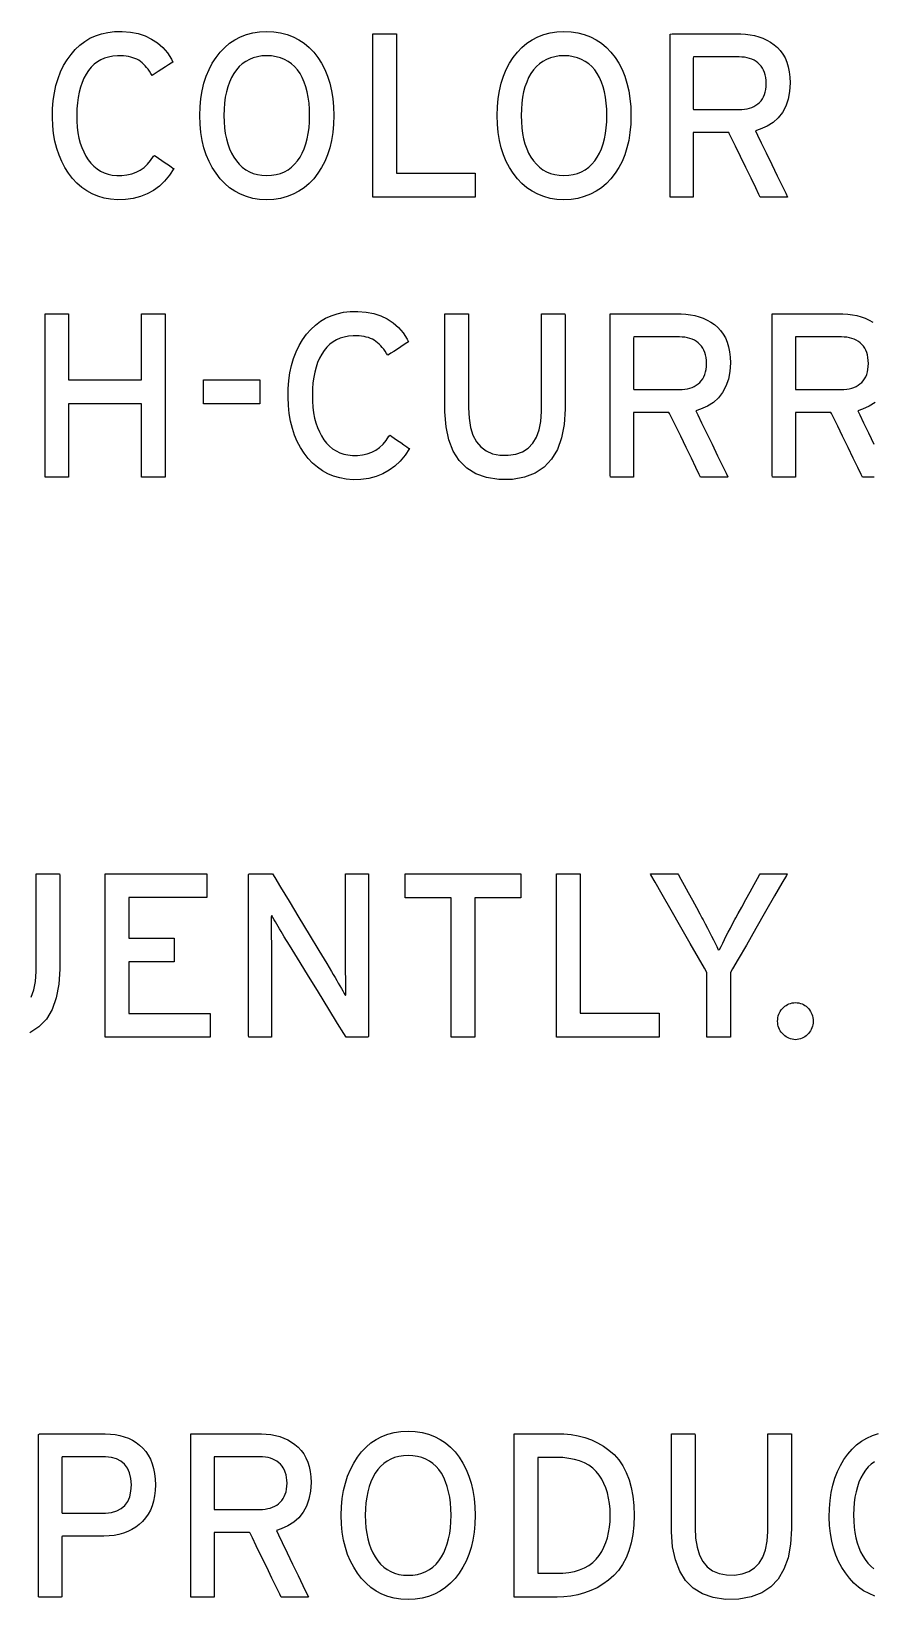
# Model space of a CAD drawing. Extents: x 1 to 47.7, y 0.2 to 35.
# Drawn here: x 7.57 to 8.923, y 21.796 to 24.317 of the extents above; entities that cross this region are included whole.
import ezdxf

# ---------------------------------------------------------------- set-up
doc = ezdxf.new("R2010")
doc.units = 0
doc.header["$MEASUREMENT"] = 0
doc.layers.add('7_0_____DWG', color=7, linetype='CONTINUOUS')

msp = doc.modelspace()

# ---------------------------------------------------------------- linework, layer by layer
at = {"layer": '7_0_____DWG'}
for points in [[(7.7993, 24.0959), (7.7924, 24.0853), (7.7847, 24.0759), (7.7762, 24.0678), (7.7669, 24.061), (7.7568, 24.0554), (7.7459, 24.0511), (7.7341, 24.048), (7.7216, 24.0463), (7.7088, 24.0459), (7.6978, 24.0468), (7.6874, 24.0487), (7.6775, 24.0516), (7.6683, 24.0554), (7.6595, 24.0601), (7.6514, 24.0658), (7.6438, 24.0725), (7.6368, 24.0802), (7.6303, 24.0886), (7.6244, 24.0976), (7.6193, 24.1072), (7.6149, 24.1175), (7.6113, 24.1284), (7.6084, 24.14), (7.6063, 24.1522), (7.6049, 24.165), (7.6043, 24.1785), (7.6046, 24.1922), (7.6056, 24.2053), (7.6075, 24.2178), (7.61, 24.2297), (7.6133, 24.2409), (7.6174, 24.2515), (7.6223, 24.2615), (7.6278, 24.2709), (7.6342, 24.2796), (7.6409, 24.2875), (7.6483, 24.2944), (7.6562, 24.3004), (7.6647, 24.3055), (7.6738, 24.3096), (7.6834, 24.3128), (7.6936, 24.315), (7.7043, 24.3163), (7.7164, 24.3165), (7.7297, 24.3153), (7.742, 24.3129), (7.7534, 24.3093), (7.7638, 24.3043), (7.7732, 24.2981), (7.7817, 24.2907), (7.7893, 24.2819), (7.7959, 24.272), (7.7978, 24.2673), (7.7952, 24.2657), (7.791, 24.263), (7.7858, 24.2596), (7.78, 24.2559), (7.7744, 24.2522), (7.7696, 24.2491), (7.7661, 24.2469), (7.7645, 24.2459), (7.7626, 24.249), (7.7604, 24.2524), (7.7581, 24.2556), (7.7557, 24.2585), (7.7533, 24.2613), (7.7508, 24.2638), (7.7483, 24.2661), (7.7457, 24.2682), (7.743, 24.2701), (7.74, 24.2717), (7.7369, 24.2731), (7.7336, 24.2743), (7.7301, 24.2753), (7.7264, 24.2761), (7.7226, 24.2767), (7.7186, 24.2772), (7.7144, 24.2774), (7.7087, 24.2773), (7.7015, 24.2767), (7.6946, 24.2753), (7.6882, 24.2734), (7.6822, 24.2708), (7.6767, 24.2675), (7.6715, 24.2636), (7.6668, 24.259), (7.6625, 24.2538), (7.6586, 24.2479), (7.655, 24.2414), (7.652, 24.2344), (7.6494, 24.2269), (7.6473, 24.219), (7.6456, 24.2105), (7.6444, 24.2015), (7.6437, 24.192), (7.6434, 24.182), (7.6436, 24.172), (7.6443, 24.1625), (7.6454, 24.1536), (7.647, 24.1451), (7.6491, 24.1371), (7.6516, 24.1297), (7.6546, 24.1227), (7.6581, 24.1162), (7.662, 24.1102), (7.6662, 24.1046), (7.6709, 24.0997), (7.676, 24.0955), (7.6815, 24.0921), (7.6874, 24.0893), (7.6938, 24.0872), (7.7005, 24.0857), (7.7077, 24.085), (7.7158, 24.085), (7.724, 24.0859), (7.7317, 24.0876), (7.7388, 24.0901), (7.7455, 24.0935), (7.7515, 24.0978), (7.7571, 24.1029), (7.7621, 24.1089), (7.7666, 24.1158), (7.7683, 24.1173), (7.7709, 24.1155), (7.775, 24.1127), (7.7801, 24.1092), (7.7855, 24.1055), (7.7907, 24.1019), (7.7951, 24.0989), (7.7981, 24.0967)], [(8.0565, 24.1813), (8.056, 24.1673), (8.0548, 24.154), (8.0528, 24.1414), (8.05, 24.1294), (8.0464, 24.1182), (8.042, 24.1076), (8.0369, 24.0977), (8.031, 24.0884), (8.0243, 24.0798), (8.0169, 24.072), (8.0089, 24.0652), (8.0003, 24.0595), (7.9912, 24.0547), (7.9814, 24.051), (7.9711, 24.0482), (7.9602, 24.0465), (7.9487, 24.0458), (7.9372, 24.0465), (7.9264, 24.0482), (7.9162, 24.051), (7.9066, 24.0547), (7.8975, 24.0595), (7.8891, 24.0652), (7.8813, 24.072), (7.874, 24.0798), (7.8673, 24.0884), (7.8613, 24.0977), (7.856, 24.1076), (7.8516, 24.1182), (7.8479, 24.1294), (7.845, 24.1414), (7.843, 24.154), (7.8417, 24.1673), (7.8412, 24.1813), (7.8417, 24.1952), (7.843, 24.2086), (7.845, 24.2212), (7.8479, 24.2332), (7.8516, 24.2445), (7.856, 24.2552), (7.8613, 24.2652), (7.8673, 24.2746), (7.874, 24.2832), (7.8813, 24.2909), (7.8891, 24.2976), (7.8975, 24.3032), (7.9066, 24.3079), (7.9162, 24.3116), (7.9264, 24.3142), (7.9372, 24.3159), (7.9487, 24.3166), (7.9602, 24.3159), (7.9711, 24.3142), (7.9814, 24.3116), (7.9912, 24.3079), (8.0003, 24.3032), (8.0089, 24.2976), (8.0169, 24.2909), (8.0243, 24.2832), (8.031, 24.2746), (8.0369, 24.2652), (8.042, 24.2552), (8.0464, 24.2445), (8.05, 24.2332), (8.0528, 24.2212), (8.0548, 24.2086), (8.056, 24.1952)], [(8.5342, 24.1813), (8.5338, 24.1673), (8.5325, 24.154), (8.5305, 24.1414), (8.5277, 24.1294), (8.5241, 24.1182), (8.5198, 24.1076), (8.5146, 24.0977), (8.5087, 24.0884), (8.502, 24.0798), (8.4946, 24.072), (8.4866, 24.0652), (8.4781, 24.0595), (8.4689, 24.0547), (8.4592, 24.051), (8.4488, 24.0482), (8.4379, 24.0465), (8.4264, 24.0458), (8.415, 24.0465), (8.4041, 24.0482), (8.3939, 24.051), (8.3843, 24.0547), (8.3753, 24.0595), (8.3668, 24.0652), (8.359, 24.072), (8.3518, 24.0798), (8.345, 24.0884), (8.339, 24.0977), (8.3337, 24.1076), (8.3293, 24.1182), (8.3256, 24.1294), (8.3228, 24.1414), (8.3207, 24.154), (8.3194, 24.1673), (8.3189, 24.1813), (8.3194, 24.1952), (8.3207, 24.2086), (8.3228, 24.2212), (8.3256, 24.2332), (8.3293, 24.2445), (8.3337, 24.2552), (8.339, 24.2652), (8.345, 24.2746), (8.3518, 24.2832), (8.359, 24.2909), (8.3668, 24.2976), (8.3753, 24.3032), (8.3843, 24.3079), (8.3939, 24.3116), (8.4041, 24.3142), (8.415, 24.3159), (8.4264, 24.3166), (8.4379, 24.3159), (8.4488, 24.3142), (8.4592, 24.3116), (8.4689, 24.3079), (8.4781, 24.3032), (8.4866, 24.2976), (8.4946, 24.2909), (8.502, 24.2832), (8.5087, 24.2746), (8.5146, 24.2652), (8.5198, 24.2552), (8.5241, 24.2445), (8.5277, 24.2332), (8.5305, 24.2212), (8.5325, 24.2086), (8.5338, 24.1952)], [(8.79, 24.2339), (8.7891, 24.22), (8.7866, 24.2074), (8.7828, 24.1961), (8.7775, 24.1862), (8.7707, 24.1775), (8.7626, 24.1702), (8.7529, 24.1642), (8.7418, 24.1595), (8.7343, 24.1567), (8.7375, 24.15), (8.7436, 24.1375), (8.7515, 24.1211), (8.7604, 24.1028), (8.7692, 24.0845), (8.7771, 24.0684), (8.7829, 24.0563), (8.7858, 24.0503), (8.7851, 24.05), (8.7814, 24.05), (8.7756, 24.05), (8.7685, 24.05), (8.7609, 24.05), (8.7536, 24.05), (8.7475, 24.05), (8.7433, 24.05), (8.742, 24.05), (8.7398, 24.0545), (8.7346, 24.0653), (8.7273, 24.0804), (8.7188, 24.0978), (8.7101, 24.1157), (8.7022, 24.1321), (8.6959, 24.145), (8.6922, 24.1526), (8.6912, 24.1538), (8.6873, 24.1538), (8.6804, 24.1538), (8.6714, 24.1538), (8.6616, 24.1538), (8.6518, 24.1538), (8.6433, 24.1538), (8.6371, 24.1538), (8.6343, 24.1538), (8.6342, 24.1512), (8.6342, 24.142), (8.6342, 24.1279), (8.6342, 24.1109), (8.6342, 24.0929), (8.6342, 24.0759), (8.6342, 24.0619), (8.6342, 24.0526), (8.6341, 24.05), (8.6323, 24.05), (8.6283, 24.05), (8.6227, 24.05), (8.6164, 24.05), (8.61, 24.05), (8.6042, 24.05), (8.5997, 24.05), (8.5972, 24.05), (8.5969, 24.053), (8.5969, 24.0722), (8.5969, 24.1049), (8.5969, 24.1463), (8.5969, 24.1915), (8.5969, 24.2356), (8.5969, 24.2737), (8.5969, 24.3009), (8.5969, 24.3123), (8.6003, 24.3124), (8.6108, 24.3124), (8.6263, 24.3124), (8.6447, 24.3124), (8.664, 24.3124), (8.682, 24.3124), (8.6967, 24.3124), (8.7061, 24.3124), (8.7105, 24.3124), (8.7183, 24.312), (8.7257, 24.3111), (8.7329, 24.3097), (8.7398, 24.3078), (8.7463, 24.3054), (8.7525, 24.3025), (8.7585, 24.2991), (8.7641, 24.2952), (8.7694, 24.2907), (8.7742, 24.2857), (8.7783, 24.28), (8.7818, 24.2738), (8.7847, 24.267), (8.787, 24.2596), (8.7886, 24.2516), (8.7896, 24.243)], [(8.0177, 24.1813), (8.0175, 24.1916), (8.0167, 24.2014), (8.0155, 24.2106), (8.0139, 24.2193), (8.0117, 24.2275), (8.009, 24.2351), (8.0059, 24.2422), (8.0023, 24.2488), (7.9982, 24.2548), (7.9936, 24.26), (7.9886, 24.2646), (7.983, 24.2684), (7.9771, 24.2716), (7.9707, 24.2741), (7.9638, 24.2759), (7.9565, 24.277), (7.9487, 24.2774), (7.941, 24.277), (7.9338, 24.2759), (7.9271, 24.2741), (7.9208, 24.2716), (7.9149, 24.2684), (7.9094, 24.2646), (7.9044, 24.26), (7.8999, 24.2548), (7.8957, 24.2488), (7.892, 24.2422), (7.8888, 24.2351), (7.8861, 24.2275), (7.8839, 24.2193), (7.8822, 24.2106), (7.881, 24.2014), (7.8802, 24.1916), (7.88, 24.1813), (7.8802, 24.1711), (7.881, 24.1614), (7.8822, 24.1523), (7.8839, 24.1437), (7.8861, 24.1356), (7.8888, 24.128), (7.892, 24.1209), (7.8957, 24.1144), (7.8999, 24.1083), (7.9044, 24.1029), (7.9094, 24.0981), (7.9149, 24.0941), (7.9208, 24.0908), (7.9271, 24.0882), (7.9338, 24.0864), (7.941, 24.0853), (7.9487, 24.0849), (7.9565, 24.0853), (7.9638, 24.0864), (7.9707, 24.0882), (7.9771, 24.0908), (7.983, 24.0941), (7.9886, 24.0981), (7.9936, 24.1029), (7.9982, 24.1083), (8.0023, 24.1144), (8.0059, 24.1209), (8.009, 24.128), (8.0117, 24.1356), (8.0139, 24.1437), (8.0155, 24.1523), (8.0167, 24.1614), (8.0175, 24.1711)], [(8.4954, 24.1813), (8.4952, 24.1916), (8.4945, 24.2014), (8.4933, 24.2106), (8.4916, 24.2193), (8.4894, 24.2275), (8.4868, 24.2351), (8.4836, 24.2422), (8.48, 24.2488), (8.4759, 24.2548), (8.4713, 24.26), (8.4663, 24.2646), (8.4608, 24.2684), (8.4548, 24.2716), (8.4484, 24.2741), (8.4415, 24.2759), (8.4342, 24.277), (8.4264, 24.2774), (8.4188, 24.277), (8.4116, 24.2759), (8.4048, 24.2741), (8.3985, 24.2716), (8.3926, 24.2684), (8.3872, 24.2646), (8.3822, 24.26), (8.3776, 24.2548), (8.3734, 24.2488), (8.3697, 24.2422), (8.3666, 24.2351), (8.3638, 24.2275), (8.3616, 24.2193), (8.3599, 24.2106), (8.3587, 24.2014), (8.358, 24.1916), (8.3577, 24.1813), (8.358, 24.1711), (8.3587, 24.1614), (8.3599, 24.1523), (8.3616, 24.1437), (8.3638, 24.1356), (8.3666, 24.128), (8.3697, 24.1209), (8.3734, 24.1144), (8.3776, 24.1083), (8.3822, 24.1029), (8.3872, 24.0981), (8.3926, 24.0941), (8.3985, 24.0908), (8.4048, 24.0882), (8.4116, 24.0864), (8.4188, 24.0853), (8.4264, 24.0849), (8.4342, 24.0853), (8.4415, 24.0864), (8.4484, 24.0882), (8.4548, 24.0908), (8.4608, 24.0941), (8.4663, 24.0981), (8.4713, 24.1029), (8.4759, 24.1083), (8.48, 24.1144), (8.4836, 24.1209), (8.4868, 24.128), (8.4894, 24.1356), (8.4916, 24.1437), (8.4933, 24.1523), (8.4945, 24.1614), (8.4952, 24.1711)], [(8.7516, 24.2328), (8.7514, 24.2377), (8.7508, 24.2422), (8.75, 24.2465), (8.7488, 24.2504), (8.7473, 24.2541), (8.7455, 24.2575), (8.7434, 24.2605), (8.741, 24.2633), (8.7383, 24.2658), (8.7353, 24.2681), (8.7321, 24.2701), (8.7286, 24.2717), (8.7249, 24.2731), (8.7209, 24.2741), (8.7168, 24.2749), (8.7123, 24.2753), (8.7083, 24.2754), (8.7046, 24.2754), (8.6964, 24.2754), (8.6851, 24.2754), (8.6722, 24.2754), (8.6592, 24.2754), (8.6476, 24.2754), (8.6388, 24.2754), (8.6344, 24.2754), (8.6342, 24.2737), (8.6342, 24.2663), (8.6342, 24.2547), (8.6342, 24.2406), (8.6342, 24.2256), (8.6342, 24.2114), (8.6342, 24.1998), (8.6342, 24.1925), (8.6344, 24.1908), (8.6388, 24.1908), (8.6476, 24.1908), (8.6592, 24.1908), (8.6722, 24.1908), (8.6851, 24.1908), (8.6964, 24.1908), (8.7046, 24.1908), (8.7083, 24.1908), (8.7123, 24.1909), (8.7166, 24.1913), (8.7207, 24.192), (8.7246, 24.193), (8.7283, 24.1942), (8.7318, 24.1958), (8.735, 24.1977), (8.7379, 24.1999), (8.7407, 24.2023), (8.7432, 24.205), (8.7453, 24.2081), (8.7472, 24.2114), (8.7487, 24.2151), (8.7499, 24.219), (8.7508, 24.2233), (8.7514, 24.2279)], [(8.178, 23.646), (8.1711, 23.6353), (8.1634, 23.6259), (8.1549, 23.6178), (8.1456, 23.611), (8.1355, 23.6054), (8.1245, 23.6011), (8.1128, 23.598), (8.1002, 23.5963), (8.0875, 23.5959), (8.0765, 23.5968), (8.0661, 23.5987), (8.0562, 23.6016), (8.0469, 23.6054), (8.0382, 23.6101), (8.0301, 23.6159), (8.0225, 23.6225), (8.0155, 23.6302), (8.0089, 23.6386), (8.0031, 23.6476), (7.9979, 23.6572), (7.9935, 23.6675), (7.9899, 23.6784), (7.9871, 23.69), (7.9849, 23.7022), (7.9836, 23.715), (7.983, 23.7285), (7.9832, 23.7422), (7.9843, 23.7553), (7.9861, 23.7678), (7.9887, 23.7797), (7.992, 23.7909), (7.9961, 23.8015), (8.0009, 23.8115), (8.0065, 23.8209), (8.0128, 23.8296), (8.0196, 23.8375), (8.027, 23.8445), (8.0349, 23.8505), (8.0434, 23.8555), (8.0524, 23.8596), (8.062, 23.8628), (8.0722, 23.865), (8.083, 23.8663), (8.0951, 23.8665), (8.1084, 23.8654), (8.1207, 23.863), (8.132, 23.8593), (8.1424, 23.8543), (8.1519, 23.8481), (8.1604, 23.8407), (8.1679, 23.832), (8.1745, 23.822), (8.1764, 23.8173), (8.1739, 23.8157), (8.1697, 23.813), (8.1644, 23.8096), (8.1587, 23.8059), (8.1531, 23.8022), (8.1482, 23.7991), (8.1447, 23.7969), (8.1432, 23.7959), (8.1413, 23.799), (8.139, 23.8024), (8.1367, 23.8056), (8.1344, 23.8085), (8.132, 23.8113), (8.1295, 23.8138), (8.1269, 23.8162), (8.1243, 23.8183), (8.1216, 23.8201), (8.1187, 23.8217), (8.1156, 23.8231), (8.1122, 23.8243), (8.1088, 23.8253), (8.1051, 23.8261), (8.1012, 23.8268), (8.0972, 23.8272), (8.093, 23.8274), (8.0874, 23.8273), (8.0801, 23.8267), (8.0733, 23.8253), (8.0669, 23.8234), (8.0609, 23.8208), (8.0553, 23.8175), (8.0502, 23.8136), (8.0455, 23.809), (8.0412, 23.8038), (8.0372, 23.7979), (8.0337, 23.7914), (8.0306, 23.7844), (8.0281, 23.777), (8.0259, 23.769), (8.0243, 23.7605), (8.0231, 23.7515), (8.0223, 23.742), (8.0221, 23.732), (8.0223, 23.722), (8.023, 23.7125), (8.0241, 23.7036), (8.0257, 23.6951), (8.0277, 23.6871), (8.0303, 23.6797), (8.0333, 23.6727), (8.0367, 23.6662), (8.0406, 23.6602), (8.0449, 23.6546), (8.0495, 23.6497), (8.0546, 23.6455), (8.0601, 23.6421), (8.0661, 23.6393), (8.0724, 23.6372), (8.0792, 23.6358), (8.0864, 23.635), (8.0944, 23.635), (8.1027, 23.6359), (8.1104, 23.6376), (8.1175, 23.6401), (8.1241, 23.6435), (8.1302, 23.6478), (8.1358, 23.653), (8.1408, 23.659), (8.1452, 23.6658), (8.147, 23.6674), (8.1496, 23.6656), (8.1537, 23.6627), (8.1587, 23.6592), (8.1641, 23.6555), (8.1693, 23.6519), (8.1737, 23.6489), (8.1768, 23.6467)], [(8.4282, 23.7094), (8.4267, 23.6847), (8.4226, 23.6631), (8.4159, 23.6445), (8.4066, 23.6289), (8.3948, 23.6163), (8.3803, 23.6067), (8.3633, 23.6001), (8.3436, 23.5965), (8.3219, 23.5962), (8.3021, 23.5993), (8.2848, 23.6054), (8.2701, 23.6145), (8.258, 23.6266), (8.2485, 23.6417), (8.2414, 23.6598), (8.237, 23.6809), (8.2351, 23.705), (8.2351, 23.7139), (8.2351, 23.7274), (8.2351, 23.7481), (8.2351, 23.7731), (8.2351, 23.7995), (8.2351, 23.8245), (8.2351, 23.8452), (8.2351, 23.8587), (8.2351, 23.8624), (8.2371, 23.8624), (8.2413, 23.8624), (8.2469, 23.8624), (8.2534, 23.8624), (8.26, 23.8624), (8.2659, 23.8624), (8.2704, 23.8624), (8.2729, 23.8624), (8.2731, 23.8603), (8.2731, 23.8486), (8.2731, 23.8293), (8.2731, 23.8051), (8.2731, 23.7789), (8.2731, 23.7535), (8.2731, 23.7319), (8.2731, 23.7168), (8.2731, 23.7112), (8.2739, 23.6946), (8.2763, 23.68), (8.2802, 23.6675), (8.2857, 23.657), (8.2928, 23.6486), (8.3014, 23.6421), (8.3117, 23.6377), (8.3235, 23.6354), (8.3367, 23.6352), (8.349, 23.637), (8.3597, 23.6409), (8.3688, 23.6467), (8.3763, 23.6545), (8.3822, 23.6642), (8.3864, 23.676), (8.3891, 23.6896), (8.3901, 23.7053), (8.3902, 23.7124), (8.3902, 23.726), (8.3902, 23.7469), (8.3902, 23.7722), (8.3902, 23.7989), (8.3902, 23.8241), (8.3902, 23.845), (8.3902, 23.8586), (8.3902, 23.8624), (8.3922, 23.8624), (8.3963, 23.8624), (8.402, 23.8624), (8.4085, 23.8624), (8.4151, 23.8624), (8.421, 23.8624), (8.4255, 23.8624), (8.428, 23.8624), (8.4282, 23.8603), (8.4282, 23.8485), (8.4282, 23.8289), (8.4282, 23.8044), (8.4282, 23.7779), (8.4282, 23.7522), (8.4282, 23.7303), (8.4282, 23.7151)], [(8.6941, 23.7839), (8.6931, 23.77), (8.6907, 23.7574), (8.6868, 23.7461), (8.6815, 23.7362), (8.6748, 23.7275), (8.6666, 23.7202), (8.657, 23.7142), (8.6459, 23.7095), (8.6384, 23.7067), (8.6416, 23.7001), (8.6476, 23.6875), (8.6556, 23.6711), (8.6645, 23.6528), (8.6733, 23.6345), (8.6811, 23.6184), (8.687, 23.6063), (8.6899, 23.6003), (8.6891, 23.6), (8.6854, 23.6), (8.6796, 23.6), (8.6725, 23.6), (8.6649, 23.6), (8.6576, 23.6), (8.6515, 23.6), (8.6474, 23.6), (8.646, 23.6), (8.6438, 23.6045), (8.6386, 23.6153), (8.6313, 23.6304), (8.6228, 23.6478), (8.6142, 23.6657), (8.6062, 23.6821), (8.5999, 23.695), (8.5963, 23.7026), (8.5952, 23.7038), (8.5914, 23.7038), (8.5844, 23.7038), (8.5755, 23.7038), (8.5656, 23.7038), (8.5559, 23.7038), (8.5474, 23.7038), (8.5412, 23.7038), (8.5383, 23.7038), (8.5382, 23.7012), (8.5382, 23.692), (8.5382, 23.6779), (8.5382, 23.6609), (8.5382, 23.6429), (8.5382, 23.6259), (8.5382, 23.6119), (8.5382, 23.6026), (8.5382, 23.6), (8.5363, 23.6), (8.5323, 23.6), (8.5268, 23.6), (8.5205, 23.6), (8.5141, 23.6), (8.5083, 23.6), (8.5038, 23.6), (8.5012, 23.6), (8.5009, 23.603), (8.5009, 23.6222), (8.5009, 23.6549), (8.5009, 23.6963), (8.5009, 23.7415), (8.5009, 23.7856), (8.5009, 23.8237), (8.5009, 23.8509), (8.5009, 23.8623), (8.5044, 23.8624), (8.5149, 23.8624), (8.5304, 23.8624), (8.5488, 23.8624), (8.568, 23.8624), (8.5861, 23.8624), (8.6008, 23.8624), (8.6101, 23.8624), (8.6146, 23.8624), (8.6223, 23.862), (8.6298, 23.8611), (8.6369, 23.8597), (8.6438, 23.8578), (8.6504, 23.8554), (8.6566, 23.8525), (8.6625, 23.8491), (8.6682, 23.8452), (8.6735, 23.8408), (8.6782, 23.8357), (8.6824, 23.83), (8.6859, 23.8238), (8.6888, 23.817), (8.691, 23.8096), (8.6927, 23.8016), (8.6937, 23.7931)], [(8.6557, 23.7828), (8.6554, 23.7877), (8.6549, 23.7922), (8.654, 23.7965), (8.6528, 23.8005), (8.6514, 23.8041), (8.6496, 23.8075), (8.6475, 23.8105), (8.6451, 23.8133), (8.6423, 23.8158), (8.6394, 23.8181), (8.6361, 23.8201), (8.6327, 23.8218), (8.6289, 23.8231), (8.625, 23.8241), (8.6208, 23.8249), (8.6164, 23.8253), (8.6123, 23.8254), (8.6087, 23.8254), (8.6004, 23.8254), (8.5891, 23.8254), (8.5763, 23.8254), (8.5633, 23.8254), (8.5516, 23.8254), (8.5429, 23.8254), (8.5385, 23.8254), (8.5382, 23.8237), (8.5382, 23.8163), (8.5382, 23.8047), (8.5382, 23.7906), (8.5382, 23.7756), (8.5382, 23.7615), (8.5382, 23.7499), (8.5382, 23.7425), (8.5385, 23.7408), (8.5429, 23.7408), (8.5516, 23.7408), (8.5633, 23.7408), (8.5763, 23.7408), (8.5891, 23.7408), (8.6004, 23.7408), (8.6087, 23.7408), (8.6123, 23.7408), (8.6163, 23.7409), (8.6207, 23.7413), (8.6248, 23.742), (8.6287, 23.743), (8.6324, 23.7443), (8.6358, 23.7458), (8.639, 23.7477), (8.642, 23.7499), (8.6448, 23.7523), (8.6472, 23.755), (8.6494, 23.7581), (8.6512, 23.7614), (8.6528, 23.7651), (8.654, 23.7691), (8.6548, 23.7733), (8.6554, 23.7779)], [(8.9159, 23.7828), (8.9156, 23.7877), (8.9151, 23.7922), (8.9142, 23.7965), (8.913, 23.8005), (8.9116, 23.8041), (8.9098, 23.8075), (8.9077, 23.8105), (8.9053, 23.8133), (8.9025, 23.8158), (8.8996, 23.8181), (8.8963, 23.8201), (8.8929, 23.8218), (8.8891, 23.8231), (8.8852, 23.8241), (8.881, 23.8249), (8.8766, 23.8253), (8.8725, 23.8254), (8.8689, 23.8254), (8.8606, 23.8254), (8.8493, 23.8254), (8.8365, 23.8254), (8.8235, 23.8254), (8.8118, 23.8254), (8.8031, 23.8254), (8.7987, 23.8254), (8.7984, 23.8237), (8.7984, 23.8163), (8.7984, 23.8047), (8.7984, 23.7906), (8.7984, 23.7756), (8.7984, 23.7615), (8.7984, 23.7499), (8.7984, 23.7425), (8.7987, 23.7408), (8.8031, 23.7408), (8.8118, 23.7408), (8.8235, 23.7408), (8.8365, 23.7408), (8.8493, 23.7408), (8.8606, 23.7408), (8.8689, 23.7408), (8.8725, 23.7408), (8.8765, 23.7409), (8.8809, 23.7413), (8.885, 23.742), (8.8889, 23.743), (8.8926, 23.7443), (8.896, 23.7458), (8.8992, 23.7477), (8.9022, 23.7499), (8.905, 23.7523), (8.9074, 23.755), (8.9096, 23.7581), (8.9114, 23.7614), (8.913, 23.7651), (8.9142, 23.7691), (8.915, 23.7733), (8.9156, 23.7779)], [(8.0763, 22.7), (8.0726, 22.706), (8.0627, 22.722), (8.0485, 22.7451), (8.0318, 22.7722), (8.0145, 22.8004), (7.9983, 22.8266), (7.9852, 22.848), (7.9769, 22.8614), (7.9743, 22.8658), (7.9718, 22.8699), (7.9694, 22.8739), (7.9671, 22.8778), (7.9649, 22.8815), (7.9627, 22.8852), (7.9607, 22.8887), (7.9587, 22.8921), (7.9568, 22.8954), (7.956, 22.8933), (7.956, 22.887), (7.956, 22.8805), (7.956, 22.8737), (7.9561, 22.8668), (7.9561, 22.8597), (7.9562, 22.8524), (7.9562, 22.8449), (7.9563, 22.8371), (7.9563, 22.8323), (7.9563, 22.8201), (7.9563, 22.8017), (7.9563, 22.7797), (7.9563, 22.7563), (7.9563, 22.7343), (7.9563, 22.7159), (7.9563, 22.7037), (7.9563, 22.7), (7.9546, 22.7), (7.9507, 22.7), (7.9454, 22.7), (7.9392, 22.7), (7.9329, 22.7), (7.9271, 22.7), (7.9226, 22.7), (7.9198, 22.7), (7.9194, 22.7018), (7.9194, 22.7188), (7.9194, 22.7498), (7.9194, 22.7899), (7.9194, 22.8344), (7.9194, 22.8786), (7.9194, 22.9177), (7.9194, 22.9469), (7.9194, 22.9616), (7.9201, 22.9624), (7.9233, 22.9624), (7.9283, 22.9624), (7.9345, 22.9624), (7.9412, 22.9624), (7.9476, 22.9624), (7.953, 22.9624), (7.9568, 22.9624), (7.9582, 22.9624), (7.9617, 22.9565), (7.9711, 22.941), (7.9847, 22.9185), (8.0006, 22.8921), (8.0171, 22.8647), (8.0326, 22.8392), (8.0451, 22.8184), (8.053, 22.8053), (8.0557, 22.8008), (8.0585, 22.7959), (8.0612, 22.7912), (8.0638, 22.7867), (8.0663, 22.7823), (8.0687, 22.7781), (8.0709, 22.7741), (8.0731, 22.7702), (8.0751, 22.7666), (8.0759, 22.7687), (8.0758, 22.7752), (8.0758, 22.7819), (8.0757, 22.7887), (8.0757, 22.7958), (8.0756, 22.803), (8.0756, 22.8104), (8.0756, 22.818), (8.0756, 22.8258), (8.0756, 22.8306), (8.0756, 22.8428), (8.0756, 22.8611), (8.0756, 22.8831), (8.0756, 22.9063), (8.0756, 22.9283), (8.0756, 22.9466), (8.0756, 22.9587), (8.0756, 22.9624), (8.0773, 22.9624), (8.0812, 22.9624), (8.0865, 22.9624), (8.0927, 22.9624), (8.099, 22.9624), (8.1048, 22.9624), (8.1094, 22.9624), (8.1121, 22.9624), (8.1125, 22.9605), (8.1125, 22.9435), (8.1125, 22.9126), (8.1125, 22.8725), (8.1125, 22.828), (8.1125, 22.7838), (8.1125, 22.7447), (8.1125, 22.7154), (8.1125, 22.7008), (8.1118, 22.7), (8.1089, 22.7), (8.1042, 22.7), (8.0984, 22.7), (8.0922, 22.7), (8.0862, 22.7), (8.0811, 22.7), (8.0776, 22.7)], [(8.6943, 22.8037), (8.6943, 22.7998), (8.6943, 22.7896), (8.6943, 22.7749), (8.6943, 22.7576), (8.6943, 22.7397), (8.6943, 22.7231), (8.6943, 22.7098), (8.6943, 22.7016), (8.6941, 22.7), (8.6917, 22.7), (8.6873, 22.7), (8.6814, 22.7), (8.6749, 22.7), (8.6685, 22.7), (8.6627, 22.7), (8.6584, 22.7), (8.6563, 22.7), (8.6562, 22.7021), (8.6562, 22.7108), (8.6562, 22.7245), (8.6562, 22.7413), (8.6562, 22.7593), (8.6562, 22.7764), (8.6562, 22.7908), (8.6562, 22.8006), (8.6562, 22.8039), (8.6522, 22.8108), (8.6428, 22.8272), (8.6295, 22.8502), (8.6142, 22.8768), (8.5986, 22.9042), (8.5842, 22.9292), (8.5728, 22.949), (8.5661, 22.9606), (8.5654, 22.9624), (8.5685, 22.9624), (8.5739, 22.9624), (8.5808, 22.9624), (8.5885, 22.9624), (8.596, 22.9624), (8.6026, 22.9624), (8.6075, 22.9624), (8.6097, 22.9624), (8.6108, 22.9606), (8.6143, 22.9541), (8.6196, 22.9443), (8.6261, 22.9325), (8.6329, 22.9199), (8.6394, 22.9081), (8.6448, 22.8983), (8.6483, 22.8918), (8.65, 22.8887), (8.6536, 22.8818), (8.6571, 22.8751), (8.6604, 22.8686), (8.6636, 22.8624), (8.6666, 22.8565), (8.6694, 22.8508), (8.672, 22.8454), (8.6745, 22.8402), (8.6767, 22.8406), (8.6791, 22.8457), (8.6817, 22.851), (8.6845, 22.8566), (8.6874, 22.8625), (8.6906, 22.8687), (8.6939, 22.8752), (8.6975, 22.8819), (8.7012, 22.889), (8.7028, 22.8919), (8.7066, 22.8987), (8.7121, 22.9088), (8.7187, 22.9209), (8.7256, 22.9334), (8.732, 22.9452), (8.7373, 22.9548), (8.7407, 22.9609), (8.7416, 22.9624), (8.744, 22.9624), (8.749, 22.9624), (8.7556, 22.9624), (8.7631, 22.9624), (8.7706, 22.9624), (8.7773, 22.9624), (8.7825, 22.9624), (8.7852, 22.9624), (8.784, 22.9599), (8.7768, 22.9475), (8.7651, 22.9271), (8.7505, 22.9017), (8.7348, 22.8743), (8.7196, 22.8478), (8.7067, 22.8253), (8.6976, 22.8096)], [(8.827, 22.7254), (8.8268, 22.7226), (8.8264, 22.7199), (8.8258, 22.7173), (8.825, 22.7148), (8.824, 22.7124), (8.8227, 22.7101), (8.8213, 22.708), (8.8196, 22.7059), (8.8178, 22.7039), (8.8158, 22.7021), (8.8137, 22.7006), (8.8114, 22.6992), (8.8091, 22.6981), (8.8066, 22.6972), (8.804, 22.6965), (8.8013, 22.696), (8.7985, 22.6958), (8.7957, 22.696), (8.793, 22.6965), (8.7905, 22.6972), (8.7881, 22.6981), (8.7858, 22.6992), (8.7836, 22.7006), (8.7815, 22.7021), (8.7795, 22.7039), (8.7776, 22.7059), (8.7758, 22.708), (8.7742, 22.7101), (8.7729, 22.7124), (8.7718, 22.7148), (8.771, 22.7173), (8.7704, 22.7199), (8.77, 22.7226), (8.7699, 22.7254), (8.77, 22.7284), (8.7704, 22.7312), (8.771, 22.734), (8.7718, 22.7366), (8.7729, 22.7391), (8.7742, 22.7414), (8.7758, 22.7437), (8.7776, 22.7458), (8.7795, 22.7478), (8.7815, 22.7495), (8.7836, 22.751), (8.7858, 22.7523), (8.7881, 22.7534), (8.7905, 22.7542), (8.793, 22.7548), (8.7957, 22.7553), (8.7985, 22.7555), (8.8013, 22.7553), (8.804, 22.7548), (8.8066, 22.7542), (8.8091, 22.7534), (8.8114, 22.7523), (8.8137, 22.751), (8.8158, 22.7495), (8.8178, 22.7478), (8.8196, 22.7458), (8.8213, 22.7437), (8.8227, 22.7414), (8.824, 22.7391), (8.825, 22.7366), (8.8258, 22.734), (8.8264, 22.7312), (8.8268, 22.7284)], [(7.77, 21.9803), (7.7696, 21.9711), (7.7685, 21.9624), (7.7669, 21.9543), (7.7646, 21.9467), (7.7617, 21.9396), (7.7582, 21.9331), (7.7541, 21.9271), (7.7493, 21.9216), (7.7439, 21.9167), (7.7382, 21.9123), (7.7321, 21.9085), (7.7255, 21.9053), (7.7186, 21.9026), (7.7112, 21.9006), (7.7035, 21.8991), (7.6953, 21.8981), (7.6867, 21.8978), (7.6837, 21.8978), (7.6774, 21.8978), (7.6681, 21.8978), (7.657, 21.8978), (7.6454, 21.8978), (7.6346, 21.8978), (7.6258, 21.8978), (7.6204, 21.8978), (7.6192, 21.8973), (7.6192, 21.8914), (7.6192, 21.8799), (7.6192, 21.8648), (7.6192, 21.8479), (7.6192, 21.8311), (7.6192, 21.8163), (7.6192, 21.8054), (7.6192, 21.8002), (7.6184, 21.8), (7.6151, 21.8), (7.61, 21.8), (7.6038, 21.8), (7.5973, 21.8), (7.5912, 21.8), (7.5861, 21.8), (7.5828, 21.8), (7.5819, 21.8005), (7.5819, 21.8145), (7.5819, 21.8439), (7.5819, 21.8836), (7.5819, 21.9286), (7.5819, 21.9739), (7.5819, 22.0145), (7.5819, 22.0452), (7.5819, 22.0612), (7.5838, 22.0624), (7.5925, 22.0624), (7.6065, 22.0624), (7.6238, 22.0624), (7.6423, 22.0624), (7.6601, 22.0624), (7.675, 22.0624), (7.6851, 22.0624), (7.6892, 22.0624), (7.6974, 22.062), (7.7052, 22.0611), (7.7126, 22.0597), (7.7197, 22.0577), (7.7264, 22.0552), (7.7328, 22.0521), (7.7387, 22.0484), (7.7444, 22.0442), (7.7496, 22.0394), (7.7543, 22.034), (7.7584, 22.028), (7.7618, 22.0214), (7.7647, 22.0143), (7.7669, 22.0067), (7.7686, 21.9984), (7.7696, 21.9896)], [(8.0199, 21.9839), (8.0189, 21.97), (8.0165, 21.9574), (8.0126, 21.9461), (8.0073, 21.9362), (8.0006, 21.9275), (7.9924, 21.9202), (7.9828, 21.9142), (7.9717, 21.9095), (7.9642, 21.9067), (7.9674, 21.9), (7.9734, 21.8875), (7.9814, 21.8711), (7.9903, 21.8528), (7.9991, 21.8345), (8.0069, 21.8184), (8.0128, 21.8063), (8.0157, 21.8003), (8.0149, 21.8), (8.0112, 21.8), (8.0054, 21.8), (7.9983, 21.8), (7.9907, 21.8), (7.9834, 21.8), (7.9773, 21.8), (7.9732, 21.8), (7.9718, 21.8), (7.9696, 21.8045), (7.9644, 21.8153), (7.9571, 21.8304), (7.9487, 21.8478), (7.94, 21.8657), (7.932, 21.8821), (7.9258, 21.895), (7.9221, 21.9026), (7.921, 21.9038), (7.9172, 21.9038), (7.9102, 21.9038), (7.9013, 21.9038), (7.8914, 21.9038), (7.8817, 21.9038), (7.8732, 21.9038), (7.867, 21.9038), (7.8641, 21.9038), (7.8641, 21.9012), (7.8641, 21.892), (7.8641, 21.8779), (7.8641, 21.8609), (7.8641, 21.8429), (7.8641, 21.8259), (7.8641, 21.8119), (7.8641, 21.8026), (7.864, 21.8), (7.8621, 21.8), (7.8581, 21.8), (7.8526, 21.8), (7.8463, 21.8), (7.8399, 21.8), (7.8341, 21.8), (7.8296, 21.8), (7.827, 21.8), (7.8267, 21.803), (7.8267, 21.8222), (7.8267, 21.8549), (7.8267, 21.8963), (7.8267, 21.9415), (7.8267, 21.9856), (7.8267, 22.0237), (7.8267, 22.0509), (7.8267, 22.0623), (7.8302, 22.0624), (7.8407, 22.0624), (7.8562, 22.0624), (7.8746, 22.0624), (7.8938, 22.0624), (7.9119, 22.0624), (7.9266, 22.0624), (7.936, 22.0624), (7.9404, 22.0624), (7.9481, 22.062), (7.9556, 22.0611), (7.9628, 22.0597), (7.9696, 22.0578), (7.9762, 22.0554), (7.9824, 22.0525), (7.9883, 22.0491), (7.994, 22.0452), (7.9993, 22.0407), (8.0041, 22.0357), (8.0082, 22.03), (8.0117, 22.0238), (8.0146, 22.017), (8.0168, 22.0096), (8.0185, 22.0016), (8.0195, 21.993)], [(8.2837, 21.9313), (8.2833, 21.9173), (8.282, 21.904), (8.28, 21.8914), (8.2772, 21.8794), (8.2736, 21.8682), (8.2693, 21.8576), (8.2641, 21.8477), (8.2582, 21.8384), (8.2515, 21.8298), (8.2441, 21.822), (8.2362, 21.8152), (8.2276, 21.8095), (8.2184, 21.8047), (8.2087, 21.801), (8.1983, 21.7982), (8.1874, 21.7965), (8.1759, 21.7958), (8.1645, 21.7965), (8.1537, 21.7982), (8.1434, 21.801), (8.1338, 21.8047), (8.1248, 21.8095), (8.1163, 21.8152), (8.1085, 21.822), (8.1013, 21.8298), (8.0946, 21.8384), (8.0885, 21.8477), (8.0833, 21.8576), (8.0788, 21.8682), (8.0751, 21.8794), (8.0723, 21.8914), (8.0702, 21.904), (8.0689, 21.9173), (8.0684, 21.9313), (8.0689, 21.9452), (8.0702, 21.9586), (8.0723, 21.9712), (8.0751, 21.9832), (8.0788, 21.9945), (8.0833, 22.0052), (8.0885, 22.0152), (8.0946, 22.0246), (8.1013, 22.0332), (8.1085, 22.0409), (8.1163, 22.0476), (8.1248, 22.0532), (8.1338, 22.0579), (8.1434, 22.0616), (8.1537, 22.0642), (8.1645, 22.0659), (8.1759, 22.0666), (8.1874, 22.0659), (8.1983, 22.0642), (8.2087, 22.0616), (8.2184, 22.0579), (8.2276, 22.0532), (8.2362, 22.0476), (8.2441, 22.0409), (8.2515, 22.0332), (8.2582, 22.0246), (8.2641, 22.0152), (8.2693, 22.0052), (8.2736, 21.9945), (8.2772, 21.9832), (8.28, 21.9712), (8.282, 21.9586), (8.2833, 21.9452)], [(8.5395, 21.9312), (8.5389, 21.9154), (8.5372, 21.9007), (8.5346, 21.887), (8.5309, 21.8744), (8.5263, 21.8628), (8.5207, 21.8523), (8.514, 21.8428), (8.5064, 21.8344), (8.498, 21.827), (8.489, 21.8206), (8.4796, 21.815), (8.4698, 21.8103), (8.4595, 21.8065), (8.4488, 21.8036), (8.4376, 21.8015), (8.426, 21.8003), (8.4156, 21.8), (8.4122, 21.8), (8.4045, 21.8), (8.394, 21.8), (8.3819, 21.8), (8.3698, 21.8), (8.3589, 21.8), (8.3507, 21.8), (8.3466, 21.8), (8.3464, 21.8053), (8.3464, 21.8281), (8.3464, 21.8641), (8.3464, 21.9079), (8.3464, 21.9544), (8.3464, 21.9983), (8.3464, 22.0342), (8.3464, 22.057), (8.3466, 22.0624), (8.3507, 22.0624), (8.3589, 22.0624), (8.3698, 22.0624), (8.3819, 22.0624), (8.394, 22.0624), (8.4045, 22.0624), (8.4122, 22.0624), (8.4156, 22.0624), (8.4262, 22.0622), (8.438, 22.0611), (8.4494, 22.0591), (8.4602, 22.0563), (8.4706, 22.0526), (8.4804, 22.048), (8.4898, 22.0425), (8.4987, 22.0362), (8.5071, 22.0288), (8.5145, 22.0204), (8.521, 22.0108), (8.5265, 22.0002), (8.5311, 21.9885), (8.5347, 21.9758), (8.5373, 21.962), (8.5389, 21.9471)], [(8.7922, 21.9094), (8.7907, 21.8847), (8.7866, 21.8631), (8.7799, 21.8445), (8.7707, 21.8289), (8.7588, 21.8163), (8.7443, 21.8067), (8.7273, 21.8001), (8.7076, 21.7965), (8.6859, 21.7962), (8.6661, 21.7993), (8.6489, 21.8053), (8.6342, 21.8144), (8.622, 21.8265), (8.6125, 21.8417), (8.6055, 21.8598), (8.601, 21.8809), (8.5991, 21.905), (8.5991, 21.9139), (8.5991, 21.9274), (8.5991, 21.9481), (8.5991, 21.9731), (8.5991, 21.9995), (8.5991, 22.0245), (8.5991, 22.0452), (8.5991, 22.0587), (8.5991, 22.0624), (8.6011, 22.0624), (8.6053, 22.0624), (8.611, 22.0624), (8.6174, 22.0624), (8.624, 22.0624), (8.6299, 22.0624), (8.6344, 22.0624), (8.6369, 22.0624), (8.6371, 22.0603), (8.6371, 22.0486), (8.6371, 22.0293), (8.6371, 22.0051), (8.6371, 21.9789), (8.6371, 21.9535), (8.6371, 21.9319), (8.6371, 21.9168), (8.6371, 21.9112), (8.6379, 21.8946), (8.6403, 21.88), (8.6442, 21.8675), (8.6497, 21.857), (8.6568, 21.8486), (8.6654, 21.8421), (8.6757, 21.8377), (8.6875, 21.8354), (8.7007, 21.8351), (8.713, 21.837), (8.7237, 21.8409), (8.7328, 21.8467), (8.7403, 21.8545), (8.7462, 21.8642), (8.7505, 21.8759), (8.7531, 21.8896), (8.7541, 21.9052), (8.7542, 21.9124), (8.7542, 21.926), (8.7542, 21.9469), (8.7542, 21.9721), (8.7542, 21.9988), (8.7542, 22.0241), (8.7542, 22.045), (8.7542, 22.0586), (8.7542, 22.0624), (8.7562, 22.0624), (8.7604, 22.0624), (8.7661, 22.0624), (8.7725, 22.0624), (8.7791, 22.0624), (8.785, 22.0624), (8.7895, 22.0624), (8.792, 22.0624), (8.7922, 22.0602), (8.7922, 22.0485), (8.7922, 22.0289), (8.7922, 22.0044), (8.7922, 21.9779), (8.7922, 21.9522), (8.7922, 21.9303), (8.7922, 21.9151)], [(7.7312, 21.9803), (7.7303, 21.9905), (7.7282, 21.9995), (7.7248, 22.0071), (7.7203, 22.0134), (7.7144, 22.0184), (7.7074, 22.022), (7.6991, 22.0243), (7.6896, 22.0254), (7.6857, 22.0254), (7.6791, 22.0254), (7.6691, 22.0254), (7.6571, 22.0254), (7.6447, 22.0254), (7.6334, 22.0254), (7.6245, 22.0254), (7.6197, 22.0254), (7.6192, 22.024), (7.6192, 22.0164), (7.6192, 22.0038), (7.6192, 21.9883), (7.6192, 21.9718), (7.6192, 21.9563), (7.6192, 21.9437), (7.6192, 21.9361), (7.6197, 21.9347), (7.6245, 21.9347), (7.6334, 21.9347), (7.6447, 21.9347), (7.6571, 21.9347), (7.6691, 21.9347), (7.6791, 21.9347), (7.6857, 21.9347), (7.6896, 21.9348), (7.6994, 21.9359), (7.7078, 21.9383), (7.7149, 21.942), (7.7208, 21.947), (7.7253, 21.9534), (7.7286, 21.961), (7.7305, 21.97)], [(7.9815, 21.9828), (7.9812, 21.9877), (7.9807, 21.9922), (7.9798, 21.9965), (7.9786, 22.0004), (7.9772, 22.0041), (7.9754, 22.0075), (7.9733, 22.0105), (7.9709, 22.0133), (7.9682, 22.0158), (7.9652, 22.0181), (7.9619, 22.0201), (7.9585, 22.0217), (7.9548, 22.0231), (7.9508, 22.0241), (7.9466, 22.0249), (7.9422, 22.0253), (7.9381, 22.0254), (7.9345, 22.0254), (7.9263, 22.0254), (7.915, 22.0254), (7.9021, 22.0254), (7.8891, 22.0254), (7.8775, 22.0254), (7.8687, 22.0254), (7.8643, 22.0254), (7.8641, 22.0237), (7.8641, 22.0163), (7.8641, 22.0047), (7.8641, 21.9906), (7.8641, 21.9756), (7.8641, 21.9614), (7.8641, 21.9498), (7.8641, 21.9425), (7.8643, 21.9408), (7.8687, 21.9408), (7.8775, 21.9408), (7.8891, 21.9408), (7.9021, 21.9408), (7.915, 21.9408), (7.9263, 21.9408), (7.9345, 21.9408), (7.9381, 21.9408), (7.9421, 21.9409), (7.9465, 21.9413), (7.9506, 21.942), (7.9545, 21.943), (7.9582, 21.9442), (7.9616, 21.9458), (7.9648, 21.9477), (7.9678, 21.9499), (7.9706, 21.9523), (7.973, 21.955), (7.9752, 21.9581), (7.977, 21.9614), (7.9786, 21.9651), (7.9798, 21.969), (7.9807, 21.9733), (7.9812, 21.9779)], [(8.245, 21.9313), (8.2447, 21.9416), (8.244, 21.9514), (8.2428, 21.9606), (8.2411, 21.9693), (8.2389, 21.9775), (8.2363, 21.9851), (8.2332, 21.9922), (8.2295, 21.9988), (8.2254, 22.0048), (8.2208, 22.01), (8.2158, 22.0146), (8.2103, 22.0184), (8.2043, 22.0216), (8.1979, 22.0241), (8.191, 22.0259), (8.1837, 22.027), (8.1759, 22.0274), (8.1683, 22.027), (8.1611, 22.0259), (8.1543, 22.0241), (8.148, 22.0216), (8.1421, 22.0184), (8.1367, 22.0146), (8.1317, 22.01), (8.1271, 22.0048), (8.1229, 21.9988), (8.1193, 21.9922), (8.1161, 21.9851), (8.1134, 21.9775), (8.1111, 21.9693), (8.1094, 21.9606), (8.1082, 21.9514), (8.1075, 21.9416), (8.1072, 21.9313), (8.1075, 21.9211), (8.1082, 21.9114), (8.1094, 21.9023), (8.1111, 21.8937), (8.1134, 21.8856), (8.1161, 21.878), (8.1193, 21.8709), (8.1229, 21.8644), (8.1271, 21.8583), (8.1317, 21.8529), (8.1367, 21.8481), (8.1421, 21.8441), (8.148, 21.8408), (8.1543, 21.8382), (8.1611, 21.8364), (8.1683, 21.8353), (8.1759, 21.8349), (8.1837, 21.8353), (8.191, 21.8364), (8.1979, 21.8382), (8.2043, 21.8408), (8.2103, 21.8441), (8.2158, 21.8481), (8.2208, 21.8529), (8.2254, 21.8583), (8.2295, 21.8644), (8.2332, 21.8709), (8.2363, 21.878), (8.2389, 21.8856), (8.2411, 21.8937), (8.2428, 21.9023), (8.244, 21.9114), (8.2447, 21.9211)], [(8.5007, 21.9312), (8.5005, 21.941), (8.4996, 21.9503), (8.4983, 21.9591), (8.4963, 21.9675), (8.4938, 21.9754), (8.4908, 21.9827), (8.4872, 21.9896), (8.483, 21.996), (8.4782, 22.002), (8.4726, 22.0072), (8.4663, 22.0118), (8.4594, 22.0156), (8.4517, 22.0187), (8.4433, 22.0212), (8.4343, 22.0229), (8.4246, 22.024), (8.4156, 22.0243), (8.4141, 22.0243), (8.4106, 22.0243), (8.4059, 22.0243), (8.4004, 22.0243), (8.395, 22.0243), (8.3901, 22.0243), (8.3864, 22.0243), (8.3845, 22.0243), (8.3844, 22.0205), (8.3844, 22.0043), (8.3844, 21.9788), (8.3844, 21.9477), (8.3844, 21.9147), (8.3844, 21.8836), (8.3844, 21.858), (8.3844, 21.8418), (8.3845, 21.8381), (8.3864, 21.8381), (8.3901, 21.8381), (8.395, 21.8381), (8.4004, 21.8381), (8.4059, 21.8381), (8.4106, 21.8381), (8.4141, 21.8381), (8.4156, 21.8381), (8.4246, 21.8384), (8.4343, 21.8395), (8.4433, 21.8412), (8.4517, 21.8437), (8.4594, 21.8469), (8.4663, 21.8509), (8.4726, 21.8555), (8.4782, 21.8609), (8.483, 21.8669), (8.4872, 21.8733), (8.4908, 21.8801), (8.4938, 21.8875), (8.4963, 21.8953), (8.4983, 21.9035), (8.4996, 21.9123), (8.5005, 21.9215)]]:
    msp.add_lwpolyline(points, close=True, dxfattribs=at)
for points in [[(8.1192, 24.05), (8.1192, 24.3124), (8.1572, 24.3124), (8.1572, 24.0884), (8.284, 24.0884), (8.284, 24.05), (8.1192, 24.05)], [(7.7475, 23.6), (7.7475, 23.7177), (7.6304, 23.7177), (7.6304, 23.6), (7.5924, 23.6), (7.5924, 23.8624), (7.6304, 23.8624), (7.6304, 23.7562), (7.7475, 23.7562), (7.7475, 23.8624), (7.7855, 23.8624), (7.7855, 23.6), (7.7475, 23.6)], [(8.9251, 23.6), (8.9178, 23.6), (8.9117, 23.6), (8.9076, 23.6), (8.9062, 23.6), (8.904, 23.6045), (8.8988, 23.6153), (8.8915, 23.6304), (8.883, 23.6478), (8.8744, 23.6657), (8.8664, 23.6821), (8.8601, 23.695), (8.8565, 23.7026), (8.8554, 23.7038), (8.8516, 23.7038), (8.8446, 23.7038), (8.8357, 23.7038), (8.8258, 23.7038), (8.8161, 23.7038), (8.8076, 23.7038), (8.8014, 23.7038), (8.7985, 23.7038), (8.7984, 23.7012), (8.7984, 23.692), (8.7984, 23.6779), (8.7984, 23.6609), (8.7984, 23.6429), (8.7984, 23.6259), (8.7984, 23.6119), (8.7984, 23.6026), (8.7984, 23.6), (8.7965, 23.6), (8.7925, 23.6), (8.787, 23.6), (8.7807, 23.6), (8.7743, 23.6), (8.7685, 23.6), (8.764, 23.6), (8.7614, 23.6), (8.7611, 23.603), (8.7611, 23.6222), (8.7611, 23.6549), (8.7611, 23.6963), (8.7611, 23.7415), (8.7611, 23.7856), (8.7611, 23.8237), (8.7611, 23.8509), (8.7611, 23.8623), (8.7646, 23.8624), (8.7751, 23.8624), (8.7906, 23.8624), (8.809, 23.8624), (8.8282, 23.8624), (8.8463, 23.8624), (8.861, 23.8624), (8.8703, 23.8624), (8.8748, 23.8624), (8.8825, 23.862), (8.89, 23.8611), (8.8971, 23.8597), (8.904, 23.8578), (8.9106, 23.8554), (8.9168, 23.8525), (8.9227, 23.8491)], [(7.8469, 23.7181), (7.8469, 23.7562), (7.9377, 23.7562), (7.9377, 23.7181), (7.8469, 23.7181)], [(8.9268, 23.7202), (8.9172, 23.7142), (8.9061, 23.7095), (8.8986, 23.7067), (8.9018, 23.7001), (8.9078, 23.6875), (8.9158, 23.6711), (8.9247, 23.6528)], [(7.5701, 22.7643), (7.5744, 22.776), (7.577, 22.7896), (7.5781, 22.8053), (7.5781, 22.8124), (7.5781, 22.826), (7.5781, 22.8469), (7.5781, 22.8722), (7.5781, 22.8989), (7.5781, 22.9241), (7.5781, 22.945), (7.5781, 22.9586), (7.5781, 22.9624), (7.5801, 22.9624), (7.5843, 22.9624), (7.59, 22.9624), (7.5964, 22.9624), (7.603, 22.9624), (7.6089, 22.9624), (7.6134, 22.9624), (7.6159, 22.9624), (7.6161, 22.9603), (7.6161, 22.9485), (7.6161, 22.9289), (7.6161, 22.9044), (7.6161, 22.8779), (7.6161, 22.8522), (7.6161, 22.8303), (7.6161, 22.8151), (7.6161, 22.8094), (7.6146, 22.7848), (7.6105, 22.7631), (7.6038, 22.7445), (7.5946, 22.7289), (7.5827, 22.7163), (7.5682, 22.7067)], [(7.6889, 22.7), (7.6889, 22.9624), (7.8526, 22.9624), (7.8526, 22.9243), (7.7269, 22.9243), (7.7269, 22.8591), (7.7999, 22.8591), (7.7999, 22.821), (7.7269, 22.821), (7.7269, 22.7381), (7.8581, 22.7381), (7.8581, 22.7), (7.6889, 22.7)], [(8.2832, 22.924), (8.2832, 22.7), (8.2451, 22.7), (8.2451, 22.924), (8.171, 22.924), (8.171, 22.9624), (8.3574, 22.9624), (8.3574, 22.924), (8.2832, 22.924)], [(8.4147, 22.7), (8.4147, 22.9624), (8.4527, 22.9624), (8.4527, 22.7384), (8.5795, 22.7384), (8.5795, 22.7), (8.4147, 22.7)], [(8.9261, 21.8016), (8.9169, 21.8054), (8.9081, 21.8101), (8.9, 21.8158), (8.8924, 21.8225), (8.8854, 21.8302), (8.8789, 21.8386), (8.873, 21.8476), (8.8679, 21.8572), (8.8635, 21.8675), (8.8599, 21.8784), (8.857, 21.89), (8.8549, 21.9022), (8.8535, 21.915), (8.8529, 21.9285), (8.8532, 21.9422), (8.8542, 21.9553), (8.856, 21.9678), (8.8586, 21.9797), (8.8619, 21.9909), (8.866, 22.0015), (8.8708, 22.0115), (8.8764, 22.0209), (8.8828, 22.0296), (8.8895, 22.0375), (8.8969, 22.0444), (8.9048, 22.0504), (8.9133, 22.0555), (8.9223, 22.0596), (8.932, 22.0628)], [(8.9253, 22.0175), (8.9201, 22.0136), (8.9154, 22.009), (8.9111, 22.0038), (8.9072, 21.9979), (8.9036, 21.9914), (8.9006, 21.9844), (8.898, 21.9769), (8.8959, 21.969), (8.8942, 21.9605), (8.893, 21.9515), (8.8923, 21.942), (8.892, 21.932), (8.8922, 21.922), (8.8929, 21.9125), (8.894, 21.9036), (8.8956, 21.8951), (8.8977, 21.8871), (8.9002, 21.8797), (8.9032, 21.8727), (8.9067, 21.8662), (8.9106, 21.8602), (8.9148, 21.8546), (8.9195, 21.8497), (8.9245, 21.8455)]]:
    msp.add_lwpolyline(points, dxfattribs=at)

doc.saveas('drawing.dxf')
